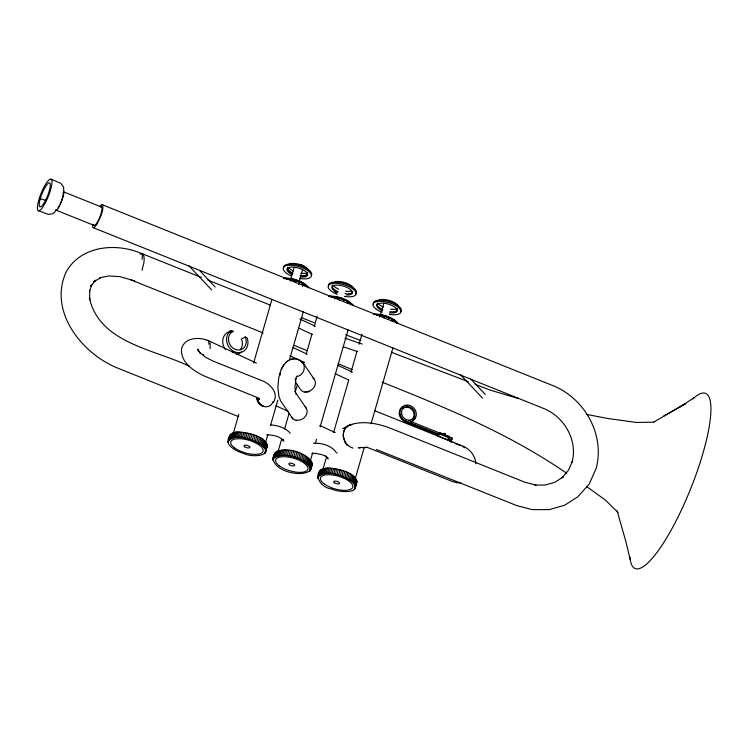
<?xml version="1.0" encoding="UTF-8"?>
<svg xmlns="http://www.w3.org/2000/svg" width="748" height="748" viewBox="0 0 748 748"><rect width="100%" height="100%" fill="white"/><g stroke="black" fill="none" stroke-linecap="round" stroke-linejoin="round"><path stroke-width="1.12" d="M198.407 351.476L198.426 349.466L198.426 350.962L197.874 349.157L200.221 353.224L199.417 352.149L204.971 356.889L212.31 360.76L260.753 380.199C269.598 382.901 279.761 393.13 273.179 402.536M92.584 224.138L92.752 227.261L93.35 227.729L543.609 408.455C564.273 416.72 578.008 440.348 572.052 462.301L572.51 461.133L568.424 470.277L562.019 477.748L563.216 476.934L554.904 482.254L545.255 485.031L534.951 485.069L535.989 485.125L524.787 482.189L390.045 428.099C377.394 423.368 363.014 420.432 349.877 424.92M203.428 354.477L203.447 355.001L203.624 354.524M287.428 267.924L287.933 269.991L289.196 271.3L292.814 273.469L288.541 270.692L287.307 268.214M210.16 348.783L210.16 342.911M228.075 441.853C235.153 431.895 253.189 440.02 261.632 445.107C275.245 456.355 251.496 457.43 245.007 453.924C238.986 451.979 232.273 449.567 228.636 444.041C225.905 436.982 232.506 430.717 239.332 432.073C247.681 432.783 268.551 436.346 266.671 447.743M272.908 459.852C272.375 439.852 320.284 453.456 310.579 469.894C302.435 479.244 265.493 469.604 274.787 453.204M310.579 469.894C307.737 458.057 281.557 450.399 273.001 459.188M317.835 477.177C326.988 468.659 343.164 475.7 352.261 481.89C364.154 494.774 337.002 492.24 331.429 488.874C317.526 487.444 310.841 467.64 328.989 468.061C337.339 468.772 358.208 472.334 356.329 483.732M319.377 471.82L319.321 473.185M279.967 372.943L280.079 375.225M296.077 378.488L294.918 387.24L295.544 392.485M228.794 439.992L230.347 434.635M228.121 442.554L229.963 435.214M229.318 439.459L230.861 434.111M229.973 438.992L231.525 433.634M230.758 438.571L232.301 433.223M231.665 438.216L233.217 432.868M233.329 433.242L238.808 414.27M253.619 362.948L271.982 299.35M232.693 437.926L234.236 432.568M233.825 437.702L235.368 432.344M235.059 437.543L236.602 432.185M236.377 437.449L237.929 432.092M237.789 437.43L239.332 432.073M239.257 437.477L240.8 432.12M240.791 437.589L242.333 432.241M242.371 437.776L243.913 432.419M243.988 438.029L245.531 432.671M291.019 278.256L294.198 267.223M290.28 281.052L290.841 279.107L299.537 281.669L303.37 283.511L308.728 287.709M245.625 438.347L247.167 432.989M247.27 438.721L248.813 433.373M248.916 439.16L250.458 433.812M294.703 282.108L295.264 280.163M250.543 439.656L252.085 434.308M252.151 440.207L253.694 434.85M299.05 281.744L302.557 269.607M253.712 440.796L255.255 435.448M298.695 284.586L299.537 281.669M255.227 441.442L256.77 436.084M256.667 442.115L258.219 436.767M302.529 286.437L303.37 283.511M258.051 442.825L259.593 437.477M259.341 443.564L260.884 438.216M260.538 444.331L262.081 438.973M261.632 445.107L263.174 439.759M262.613 445.901L264.156 440.544M263.474 446.696L265.016 441.339M264.212 447.491L267.868 434.635M270.449 425.706L277.854 400.04M289.448 359.872L303.295 311.897M264.811 448.276L266.363 442.919M265.288 449.052L266.83 443.695M264.605 453.625L267.158 444.452M265.802 450.53L267.345 445.182M265.129 453.101L266.363 448.819M265.512 452.521L267.391 445.883M272.945 460.544L275.171 452.634M274.151 457.458L275.694 452.101M274.806 456.981L276.349 451.633M275.591 456.57L277.134 451.212M276.498 456.215L278.041 450.857M278.163 451.24L281.706 438.964M284.605 428.922L289.111 413.298M295.226 392.102L297.48 384.285M303.277 364.201L303.922 361.976M306.175 354.159L311.972 334.076M314.235 326.268L317.133 316.226M277.517 455.915L279.069 450.567M278.649 455.691L280.201 450.343M279.883 455.532L281.435 450.174M281.211 455.439L282.753 450.09M282.613 455.42L284.156 450.062M284.09 455.467L285.633 450.118M285.624 455.588L287.167 450.231M287.204 455.766L288.747 450.418M288.812 456.018L290.355 450.67M334.711 298.994L335.272 297.05C341.808 298.396 348.577 300.631 353.355 305.502M290.448 456.336L292.001 450.988M292.094 456.719L293.646 451.362M293.74 457.159L295.292 451.801M339.125 300.004L339.686 298.059M295.376 457.654L296.919 452.297M296.975 458.197L298.517 452.849M343.407 301.472L343.968 299.527M298.536 458.795L300.088 453.438M300.051 459.431L301.594 454.083M301.5 460.114L303.043 454.756M347.287 303.286L347.848 301.341M302.875 460.824L304.417 455.467M304.165 461.563L305.708 456.205M305.362 462.32L306.904 456.972M306.456 463.106L307.998 457.748M307.437 463.891L308.98 458.543M308.298 464.686L309.85 459.337M309.036 465.48L312.701 452.615M315.282 443.686L316.572 439.216M320.116 426.93L348.138 329.821M309.644 466.266L311.187 460.918M310.111 467.042L311.654 461.694M310.439 467.799L311.991 462.442M309.429 471.614L310.981 466.266M309.953 471.09L312.178 463.171M310.336 470.511L312.225 463.872M317.732 477.841L319.62 471.203M318.452 475.98L320.004 470.623M317.778 478.542L319.013 474.26M318.975 475.448L320.518 470.099M319.63 474.98L321.173 469.622M320.415 474.559L321.958 469.202M321.322 474.204L322.865 468.846M322.986 469.23L326.53 456.953M333.617 432.409L348.755 379.965M351.008 372.158L357.123 350.952M359.059 344.258L361.957 334.216M322.351 473.914L323.893 468.557M323.482 473.69L325.025 468.332M324.716 473.531L326.259 468.173M326.034 473.437L327.587 468.08M327.446 473.419L328.989 468.061M328.914 473.465L330.457 468.108M330.448 473.578L331.99 468.229M332.028 473.764L333.571 468.407M333.645 474.017L335.188 468.659M379.545 316.984L380.106 315.039C386.641 316.395 393.401 318.629 398.179 323.501M380.349 315.347L383.855 303.211M335.282 474.335L336.824 468.977M336.927 474.709L338.47 469.361M338.573 475.148L340.116 469.8M383.948 318.003L384.509 316.058M340.2 475.644L341.743 470.286M341.808 476.196L343.351 470.838M388.24 319.461L388.801 317.517M343.369 476.785L344.912 471.436M344.875 477.43L346.427 472.072M346.324 478.103L347.876 472.755M392.111 321.275L392.672 319.331M347.708 478.814L349.251 473.465M348.998 479.552L350.541 474.204M350.195 480.319L351.738 474.961M351.279 481.095L352.832 475.747M352.261 481.89L353.813 476.532M353.131 482.684L354.674 477.327M353.869 483.479L364.285 447.182M371.055 423.751L392.952 347.885M354.468 484.265L356.02 478.907M354.945 485.041L356.487 479.683M354.262 489.613L355.188 486.396M355.272 485.789L356.815 480.44M354.776 489.08L357.002 481.17M355.16 488.509L357.048 481.871M437.87 435.224L438.767 434.223L405.968 421.059A8.724 7.779 49.6 0 1 401.152 408.286A8.724 7.779 49.6 0 1 414.065 408.24A8.724 7.779 49.6 0 1 412.195 421.04L409.979 422.124L411.381 421.722A8.724 7.779 49.6 0 0 415.271 417.188M437.795 436.57L438.375 434.551L405.584 421.386L405.968 421.059M438.674 434.532L439.375 432.466L449.314 436.458L448.753 438.403M439.347 433.962L438.655 436.346L448.585 440.366L449.286 437.954L439.347 433.962L437.197 435.794M449.109 436.823L448.613 438.524L449.286 437.954M447.902 438.898L451.128 440.198L452.334 438.122L410.783 421.442M451.128 440.198L452.334 438.122M142.045 270.309L143.803 263.203A14.044 4.712 -73.8 0 0 142.625 253.806L140.007 254.021M89.433 291.729L91.798 284.539L90.817 286.035M296.947 376.01L295.067 379.975M312.122 464.536L311.495 465.733M60.289 204.017L62.888 196.958L63.346 192.114M281.136 369.596L283.66 364.977L287.55 361.05M58.082 207.897L59.185 206.139M443.293 434.756L444.312 434.934M444.602 434.13C441.965 433.017 446.369 435.186 444.368 433.531M444.677 433.887L443.686 433.494M445.238 433.99L443.994 434.345M283.95 364.669L281.257 369.288L278.686 378.086L277.863 387.642L278.873 396.066L280.603 400.919L292.001 417.552L293.151 419.002L296.61 420.628M90.994 285.97L95.669 280.285L94.229 281.323M448.314 438.543L451.932 439.506M285.68 362.5L289.813 359.657L293.768 358.918M653.874 422.012L679.38 407.202L694.406 397.562M93.509 281.837L101.279 277.405L99.69 277.789M663.785 415.972L685.72 403.593L679.38 407.202M231.319 330.466A12.071 10.294 62.1 0 0 228 345.454A12.071 10.294 62.1 0 0 242.043 352.028A12.071 10.294 62.1 0 0 247.139 337.862L245.241 336.974A10.033 8.565 62.1 0 1 241.557 349.447A10.033 8.565 62.1 0 1 229.533 343.818A10.033 8.565 62.1 0 1 233.067 331.28L231.319 330.466L227.467 332.505A12.071 10.294 62.1 0 0 225.316 349.447M230.188 332.813L233.067 331.28M245.241 336.974L241.389 339.012A10.033 8.565 62.1 0 1 240.389 349.494M232.282 352.645L234.189 351.635M342.593 428.744L347.418 426.182M289.364 359.9C292.599 358.386 296.853 358.273 299.855 360.414M358.703 447.996L361.022 447.351L358.741 447.687L366.847 447.556M309.635 391.634L305.446 392.261A8.518 7.087 -34.4 0 1 300.574 389.512M99.998 277.751L108.825 275.956L119.932 276.638L134.631 280.902M351.953 424.64L349.484 425.032L345.426 428.146A12.566 9.789 74.3 0 0 343.369 436.72L345.211 442.816L346.979 445.35M56.184 209.861L55.52 209.936L94.033 225.391M313.59 443.255C321.64 442.844 330.719 445.284 335.843 451.857M311.925 453.569L316.226 453.428L315.534 453.438L321.743 454.541L326.025 456.439L325.445 456.074L327.82 458.085L327.166 457.196L328.176 459.01M329.176 296.582L335.272 297.05M653.864 422.181L636.333 422.461L607.881 418.515L586.423 414.364M266.615 435.027C272.571 434.719 279.2 436.056 283.52 440.441L282.838 439.684L283.913 441.376M283.707 278.565L290.841 279.107M270.561 424.883C277.714 425.462 285.484 427.632 290.308 433.288M300.06 275.647L304.791 275.722L307.718 274.254L305.642 275.545L300.668 275.694M263.979 406.491L261.978 405.743L258.733 402.873L257.219 398.815L259.378 403.677L263.025 406.258A8.611 7.714 47.2 0 0 273.029 401.629M375.879 314.543L380.106 315.039M444.097 433.447L443.05 433.634L443.723 434.261M295.572 358.844L299.434 360.106L303.202 363.173L314.328 379.414M207.551 340.34C198.575 336.74 184.279 337.619 181.558 348.867C180.287 362.761 194.545 371.681 205.578 376.571L257.078 397.469M518.429 398.553L490.118 390.063L474.905 384.238M344.921 338.161L362.144 344.043M343.08 346.726L357.067 351.504M376.328 449.473L516.784 505.592L532.08 509.603L549.406 509.603L564.637 505.218L577.783 496.812L589.181 484.115L596.137 468.426C605.113 435.196 585.039 398.936 553.772 385.968L102.139 204.681A12.015 2.768 -68.1 0 0 100.092 206.074M300.144 264.568L302.734 265.531A10.724 4.189 16.1 0 1 308.709 270.514M345.604 334.767L360.817 340.583M391.241 352.224L468.388 381.742M51.051 179.165L60.794 183.344L63.58 187.009L63.87 193.741L61.486 201.754L57.652 209.131L52.799 213.713L48.265 214.386L38.335 210.656M64.01 191.993L101.448 207.018M141.896 253.591L201.352 277.452M207.841 280.061L270.15 305.072M301.229 317.545L314.095 322.706M130.619 279.733L263.156 332.935M294.245 345.408L307.101 350.653M437.963 434.906L405.164 421.741A8.724 7.779 49.6 0 1 399.254 414.055A8.724 7.779 49.6 0 1 403.387 406.332M375.047 410.848L463.33 446.285C470.202 449.296 475.541 456.177 475.85 463.797M449.866 441.414L451.988 442.264M455.177 443.545L460.413 445.64M189.515 366.398C154.976 349.241 99.25 343.426 89.358 297.713L89.788 299.864L89.638 290.289M366.211 446.93L452.39 481.525L456.822 482.694A19.869 17.7 49.6 0 0 460.703 482.778M238.715 416.692L117.735 368.128C82.028 353.869 48.162 311.392 66.095 272.132C80.401 245.765 115.818 242.464 141.073 253.338A14.315 3.301 -68.1 0 1 141.98 259.313M338.18 363.715L352.112 369.568M382.116 382.181C445.967 407.576 509.902 434.092 566.732 473.316M303.828 266.045L301.36 264.979A10.724 4.189 16.1 0 0 288.962 264.325M299.836 318.985L315.226 326.184M298.957 328.204L312.299 334.45M338.161 365.463L352.523 372.177M292.786 347.446L307.148 354.169M335.235 373.719L348.568 379.956M289.859 355.711L297.04 359.068M301.135 360.994L304.221 362.434M208.29 340.592L256.386 363.098M319.789 425.406L335.179 432.606M275.89 405.706L288.195 411.465M262.978 406.22L261.033 405.173L258.097 401.891L257.022 397.684L257.069 400.03L259.163 403.742M462.507 446.481L464.966 447.846M259.369 398.983L258.163 398.123L259.472 399.441L258.453 397.955M586.89 486.696L605.553 500.206L618.072 512.576M102.139 204.681L102.738 205.148L102.906 208.271A12.566 2.899 -68.1 0 1 100.653 216.509L96.688 224.568A12.015 2.768 -68.1 0 1 93.35 227.729M301.154 361.228C305.493 364.257 305.072 371.036 301.276 374.327A8.518 7.714 -56.9 0 1 297.48 376.366M470.866 379.124L485.228 394.374M460.319 374.552L482.563 398.17M200.109 271.038L215.172 287.026M188.683 265.531L211.675 289.944M305.446 392.261L305.016 391.634A8.527 7.228 -31.3 0 0 314.272 386.94A8.527 7.228 -31.3 0 0 313.038 378.021M295.46 382.041L300.07 388.764M295.647 392.784L306.334 408.371M443.209 433.634L444.284 433.27L445.163 434.233M291.57 416.926L292.749 418.852M295.058 391.129L296.236 394.43M617.109 510.8L626.001 542.029L630.227 559.672M274.684 455.925L274.451 454.494M229.664 437.197L229.851 437.926M692.975 398.843A94.379 21.748 -68.1 0 1 690.843 488.285A94.379 21.748 -68.1 0 1 629.919 556.933M331.317 296.863A16.783 6.554 16.1 0 1 335.375 297.339M336.432 297.545A16.783 6.554 16.1 0 1 338.564 298.031M339.611 298.321A16.783 6.554 16.1 0 1 352.757 305.474M376.151 314.861A16.783 6.554 16.1 0 1 380.208 315.338M381.256 315.534A16.783 6.554 16.1 0 1 383.387 316.021M384.444 316.311A16.783 6.554 16.1 0 1 387.567 317.33M388.567 317.713A16.783 6.554 16.1 0 1 397.581 323.463M286.493 278.873A16.783 6.554 16.1 0 1 290.551 279.35M291.598 279.546A16.783 6.554 16.1 0 1 293.73 280.042M294.787 280.322A16.783 6.554 16.1 0 1 305.708 285.437M283.866 278.378A16.783 6.554 16.1 0 1 308.064 286.989M283.595 278.396A14.586 5.694 16.1 0 1 296.012 279.733L299.518 281.042A14.586 5.694 16.1 0 1 306.839 286.129M328.69 296.376A16.783 6.554 16.1 0 1 352.897 304.988M329.597 296.273A14.483 5.657 16.1 0 1 351.214 303.66M373.523 314.366A16.783 6.554 16.1 0 1 397.721 322.977M374.43 314.272A14.483 5.657 16.1 0 1 397.085 323.37M336.179 452.634A5.171 3.749 -47.3 0 1 337.077 453.073M337.142 294.319A14.483 5.657 16.1 0 1 331.57 283.67A14.483 5.657 16.1 0 1 354.393 290.168A14.483 5.657 16.1 0 1 344.361 296.376M337.647 292.842A10.659 4.161 16.1 0 1 334.169 285.409A10.659 4.161 16.1 0 1 350.335 289.42A10.659 4.161 16.1 0 1 346.352 295.002M381.976 312.309A14.483 5.657 16.1 0 1 376.394 301.659A14.483 5.657 16.1 0 1 399.226 308.167A14.483 5.657 16.1 0 1 389.184 314.366M382.471 310.841A10.659 4.161 16.1 0 1 379.395 303.305A10.659 4.161 16.1 0 1 395.832 307.989A10.659 4.161 16.1 0 1 389.484 312.832M300.574 276.966A10.734 4.189 16.1 0 0 307.624 275.058A10.734 4.189 16.1 0 0 302.781 269.691L300.303 268.635A10.734 4.189 16.1 0 0 287.858 267.999A10.734 4.189 16.1 0 0 291.87 274.432M307.793 272.506A10.724 4.189 16.1 0 1 300.761 273.207M293.216 270.926A10.724 4.189 16.1 0 1 288.644 267.56M351.551 290.953A10.659 4.161 16.1 0 1 345.707 291.187M338.704 289.196A10.659 4.161 16.1 0 1 333.795 285.895M334.861 281.865A10.659 4.161 16.1 0 1 345.595 282.8A10.659 4.161 16.1 0 1 353.383 288.186M396.375 308.943A10.659 4.161 16.1 0 1 390.531 309.186M383.528 307.185A10.659 4.161 16.1 0 1 378.628 303.884M377.787 301.481A10.659 4.161 16.1 0 1 378.413 300.537M379.694 299.855A10.659 4.161 16.1 0 1 390.428 300.79A10.659 4.161 16.1 0 1 398.207 306.184M291.402 275.984A14.586 5.694 16.1 0 1 287.11 265.531A14.586 5.694 16.1 0 1 309.812 272.347A14.586 5.694 16.1 0 1 299.509 278.415M283.632 267.99A14.586 5.694 16.1 0 1 300.079 265.624L303.594 266.933A14.586 5.694 16.1 0 1 311.57 275.208M336.656 292.749A14.483 5.657 16.1 0 1 335.039 291.991M328.671 286.419A14.483 5.657 16.1 0 1 343.949 283.37A14.483 5.657 16.1 0 1 355.581 294.095M352.747 291.757A10.659 4.161 16.1 0 1 345.006 293.627M337.993 291.627A10.659 4.161 16.1 0 1 332.879 284.979M373.495 304.417A14.483 5.657 16.1 0 1 388.782 301.36A14.483 5.657 16.1 0 1 400.414 312.084M397.506 308.615A10.659 4.161 16.1 0 1 389.83 311.617M382.826 309.616A10.659 4.161 16.1 0 1 377.703 302.968M206.598 340.63A8.602 2.964 -64.9 0 1 208.795 344.23M241.389 351.887A12.071 10.294 62.1 0 1 236.312 354.589M305.156 406.893A8.527 7.228 -31.3 0 1 305.736 415.953A8.527 7.228 -31.3 0 1 296.255 420.114M353.075 448.127A12.389 10.575 62.1 0 1 343.313 435.663A12.389 10.575 62.1 0 1 351.691 424.518M100.784 207.093A9.902 2.281 -68.1 0 1 99.83 217.135A9.902 2.281 -68.1 0 1 93.622 224.839M40.289 198.659A12.931 2.983 -68.1 0 0 44.132 202.858A12.931 2.983 -68.1 0 0 49.854 183.054A12.931 2.983 -68.1 0 0 40.289 198.659A12.94 5.058 16.1 0 0 45.871 200.333M405.379 405.762A8.724 7.779 49.6 0 1 407.501 405.753M410.568 420.376A7.153 6.377 49.6 0 1 408.932 420.815M402.789 408.548A7.153 6.377 49.6 0 1 412.279 409.932A7.153 6.377 49.6 0 1 411.989 419.497M39.588 197.453L38.419 201.408A16.98 3.918 -68.1 0 0 39.485 210.534L40.981 209.347A16.98 3.918 -68.1 0 0 49.798 192.367L50.967 188.412A16.98 3.918 -68.1 0 0 49.901 179.296L48.405 180.483A16.98 3.918 -68.1 0 0 39.588 197.453M244.69 446.762A3.029 1.178 16.1 0 0 249.692 447.641A3.029 1.178 16.1 0 0 246.503 445.228A3.029 1.178 16.1 0 0 244.69 446.762M334.347 482.75A3.029 1.178 16.1 0 0 339.349 483.629A3.029 1.178 16.1 0 0 336.161 481.207A3.029 1.178 16.1 0 0 334.347 482.75M234.358 447.772A16.783 6.554 16.1 0 0 262.118 452.624A16.783 6.554 16.1 0 0 244.409 439.226A16.783 6.554 16.1 0 0 234.358 447.772M279.191 465.77A16.783 6.554 16.1 0 0 306.951 470.623A16.783 6.554 16.1 0 0 289.233 457.224A16.783 6.554 16.1 0 0 279.191 465.77M324.015 483.76A16.783 6.554 16.1 0 0 351.775 488.612A16.783 6.554 16.1 0 0 334.057 475.214A16.783 6.554 16.1 0 0 324.015 483.76M289.513 464.76A3.029 1.178 16.1 0 0 294.525 465.63A3.029 1.178 16.1 0 0 291.327 463.218A3.029 1.178 16.1 0 0 289.513 464.76M401.657 414.149A7.153 6.377 49.6 0 0 412.793 418.815A7.153 6.377 49.6 0 0 410.119 407.052A7.153 6.377 49.6 0 0 401.657 414.149"/></g></svg>
